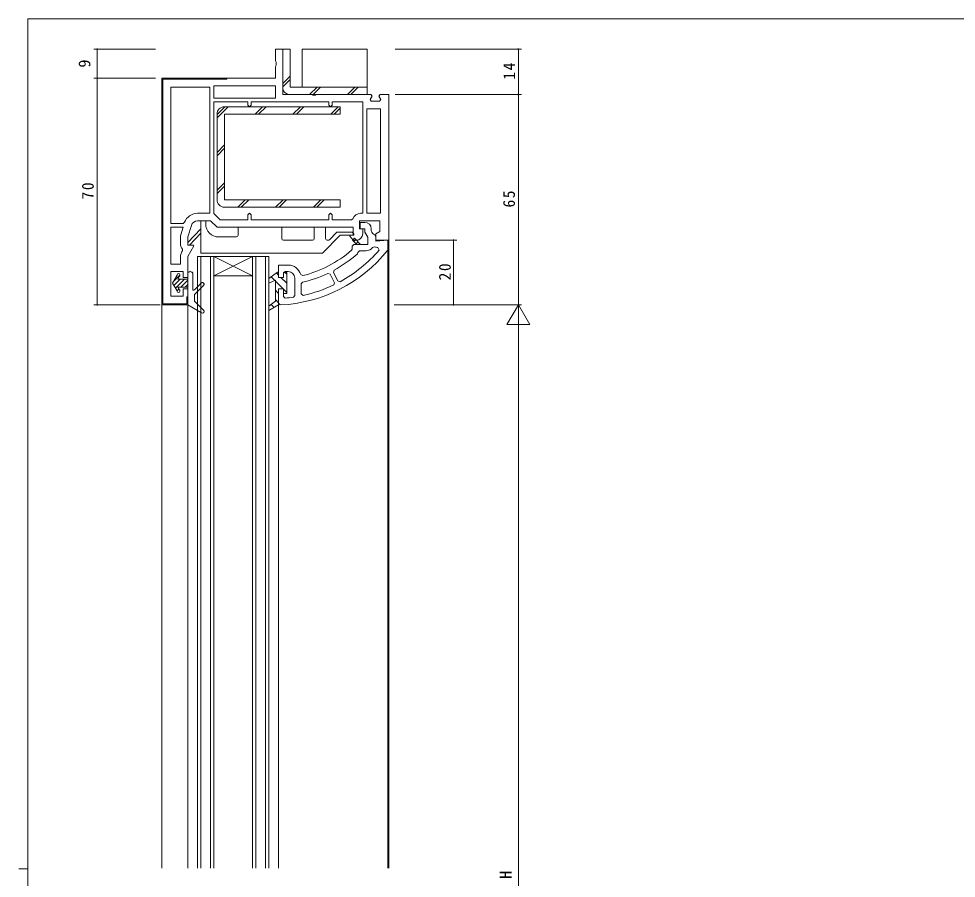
# Model space of a CAD drawing. Units: millimetres on the paper. Extents: x -420 to 373, y -297 to 267.
# Drawn here: x -420.5 to -131.1, y -1 to 264.4 of the extents above; entities that cross this region are included whole.
import ezdxf
from ezdxf.enums import TextEntityAlignment as Align

# ---------------------------------------------------------------- set-up
doc = ezdxf.new("R2010")
doc.units = ezdxf.units.MM
for name, color, linetype, lineweight in [('0-1_YKK_ZWAK', 7, 'Continuous', 9), ('0-3_YKK_12', 2, 'Continuous', 9), ('0-4_YKK_D', 6, 'Continuous', 9), ('0-6_YKK_13', 4, 'Continuous', 9), ('0-7_YKK_11', 7, 'Continuous', 9)]:
    doc.layers.add(name, color=color, linetype=linetype, lineweight=lineweight)
doc.styles.add('ＭＳ ゴシック', font='')
doc.styles.get('ＭＳ ゴシック').set_extended_font_data('MS Gothic')

msp = doc.modelspace()

# ---------------------------------------------------------------- linework, layer by layer
at = {"layer": '0-1_YKK_ZWAK'}
for p, q in [((-417.7, -260.6), (-417.7, 264.4)), ((352.3, 264.4), (-417.7, 264.4)), ((-420.5, 1.9), (-417.7, 1.9))]:
    msp.add_line(p, q, dxfattribs=at)
at = {"layer": '0-3_YKK_12'}
for p, q in [((-306.303, 240.522), (-306.303, 2.136)), ((-376.303, 221.497), (-376.303, 2.136)), ((-365.303, 2.136), (-365.303, 191.022)), ((-343.303, 191.022), (-365.303, 191.022)), ((-364.303, 2.136), (-364.303, 191.022)), ((-361.303, 2.136), (-361.303, 191.022)), ((-360.303, 2.136), (-360.303, 191.022)), ((-360.303, 191.022), (-348.303, 185.022)), ((-348.303, 191.022), (-360.303, 185.022)), ((-348.303, 2.136), (-348.303, 191.022)), ((-347.303, 2.136), (-347.303, 191.022)), ((-344.303, 2.136), (-344.303, 191.022)), ((-343.303, 2.136), (-343.303, 191.022)), ((-306.603, 193.142), (-306.603, 2.136)), ((-360.303, 185.022), (-348.303, 185.022)), ((-368.303, 176.522), (-368.303, 2.136)), ((-340.303, 176.2), (-340.303, 2.136))]:
    msp.add_line(p, q, dxfattribs=at)
at = {"layer": '0-4_YKK_D'}
for p, q in [((-378.297, 255.022), (-397.303, 255.022)), ((-396.303, 255.022), (-396.303, 246.022)), ((-304.303, 255.022), (-265.303, 255.022)), ((-266.303, 241.022), (-266.303, 255.022)), ((-378.297, 246.022), (-397.303, 246.022)), ((-378.297, 246.022), (-397.303, 246.022)), ((-396.303, 246.022), (-396.303, 176.022)), ((-304.303, 241.022), (-265.303, 241.022)), ((-304.303, 241.022), (-265.303, 241.022)), ((-266.303, 241.022), (-266.303, 176.022)), ((-304.303, 196.022), (-285.303, 196.022)), ((-286.303, 196.022), (-286.303, 176.022)), ((-376.803, 176.022), (-397.303, 176.022)), ((-304.603, 176.022), (-265.303, 176.022)), ((-304.303, 176.022), (-285.303, 176.022)), ((-304.303, 176.022), (-265.303, 176.022)), ((-266.303, 176.022), (-269.803, 169.96)), ((-266.303, 176.022), (-262.803, 169.96)), ((-266.303, 176.022), (-266.303, 163.898)), ((-269.803, 169.96), (-262.803, 169.96)), ((-266.303, 169.022), (-266.303, -167.978))]:
    msp.add_line(p, q, dxfattribs=at)
for centre, start, end in [((-396.303, 255.022), 90, 270), ((-396.303, 255.022), 270, 90), ((-266.303, 255.022), 90, 270), ((-266.303, 255.022), 270, 90), ((-396.303, 246.022), 90, 270), ((-396.303, 246.022), 90, 270), ((-396.303, 246.022), 270, 90), ((-396.303, 246.022), 270, 90), ((-266.303, 241.022), 90, 270), ((-266.303, 241.022), 90, 270), ((-266.303, 241.022), 270, 90), ((-266.303, 241.022), 270, 90), ((-286.303, 196.022), 90, 270), ((-286.303, 196.022), 270, 90), ((-396.303, 176.022), 90, 270), ((-396.303, 176.022), 270, 90), ((-286.303, 176.022), 90, 270), ((-286.303, 176.022), 270, 90)]:
    msp.add_arc(centre, 0.106, start, end, dxfattribs=at)
at = {"layer": '0-6_YKK_13'}
for p, q in [((-339.003, 255.022), (-336.703, 255.022)), ((-339.003, 243.022), (-339.003, 255.022)), ((-336.703, 255.022), (-336.703, 243.322)), ((-333.003, 255.022), (-333.003, 243.322)), ((-339.003, 244.416), (-336.703, 246.716)), ((-339.003, 243.355), (-336.703, 245.655)), ((-336.703, 243.322), (-313.003, 243.322)), ((-330.73, 241.022), (-328.43, 243.322)), ((-329.668, 241.022), (-327.368, 243.322)), ((-319.063, 241.022), (-316.763, 243.322)), ((-318.001, 241.022), (-315.701, 243.322)), ((-313.003, 243.322), (-313.003, 241.022)), ((-313.003, 241.022), (-337.003, 241.022)), ((-359.303, 234.816), (-356.897, 237.222)), ((-359.303, 233.755), (-355.836, 237.222)), ((-359.303, 234.922), (-359.303, 208.522)), ((-321.303, 237.222), (-357.003, 237.222)), ((-357.003, 234.922), (-321.303, 234.922)), ((-357.003, 208.522), (-357.003, 234.922)), ((-347.53, 234.922), (-345.23, 237.222)), ((-346.468, 234.922), (-344.168, 237.222)), ((-335.863, 234.922), (-333.563, 237.222)), ((-334.801, 234.922), (-332.501, 237.222)), ((-324.195, 234.922), (-321.895, 237.222)), ((-323.134, 234.922), (-321.303, 236.753)), ((-321.303, 234.922), (-321.303, 237.222)), ((-359.303, 223.149), (-357.003, 225.449)), ((-359.303, 222.088), (-357.003, 224.388)), ((-359.303, 211.482), (-357.003, 213.782)), ((-359.303, 210.42), (-357.003, 212.72)), ((-321.303, 208.522), (-357.003, 208.522)), ((-352.895, 206.222), (-350.595, 208.522)), ((-351.834, 206.222), (-349.534, 208.522)), ((-341.228, 206.222), (-338.928, 208.522)), ((-340.167, 206.222), (-337.867, 208.522)), ((-329.561, 206.222), (-327.261, 208.522)), ((-328.499, 206.222), (-326.199, 208.522)), ((-321.303, 206.222), (-321.303, 208.522)), ((-357.003, 206.222), (-321.303, 206.222)), ((-364.295, 202.022), (-362.795, 202.022)), ((-364.295, 192.022), (-364.295, 202.022)), ((-362.795, 202.022), (-362.795, 201.022)), ((-364.295, 199.5), (-368.295, 195.322)), ((-367.795, 194.522), (-364.295, 198.185)), ((-358.795, 197.022), (-353.295, 197.022)), ((-321.295, 197.522), (-326.795, 192.022)), ((-324.629, 196.169), (-322.275, 198.522)), ((-368.295, 195.322), (-368.295, 194.522)), ((-368.295, 194.522), (-367.795, 194.522)), ((-338.795, 196.022), (-329.795, 196.022)), ((-325.295, 196.022), (-324.982, 196.022)), ((-326.795, 192.022), (-364.295, 192.022)), ((-373.003, 182.772), (-371.603, 185.197)), ((-372.653, 183.378), (-370.803, 185.228)), ((-371.603, 185.322), (-371.603, 185.197)), ((-370.803, 185.322), (-370.803, 185.09)), ((-368.303, 186.122), (-367.903, 186.122)), ((-368.303, 186.122), (-368.303, 176.022)), ((-367.303, 186.122), (-367.103, 186.122)), ((-366.803, 185.822), (-366.803, 180.861)), ((-373.003, 182.772), (-371.603, 180.347)), ((-372.603, 182.08), (-370.662, 184.022)), ((-372.11, 181.226), (-369.315, 184.022)), ((-371.357, 184.022), (-370.856, 184.89)), ((-371.357, 184.022), (-368.303, 184.022)), ((-370.468, 181.522), (-368.303, 183.687)), ((-369.121, 181.522), (-368.303, 182.34)), ((-364.156, 182.783), (-366.291, 180.648)), ((-371.617, 180.372), (-371.032, 180.958)), ((-371.603, 180.347), (-371.603, 180.222)), ((-371.357, 181.522), (-370.856, 180.654)), ((-371.357, 181.522), (-368.303, 181.522)), ((-370.803, 180.454), (-370.803, 180.222)), ((-366.303, 179.222), (-363.449, 182.076)), ((-366.303, 179.222), (-366.303, 177.222)), ((-366.303, 177.222), (-363.45, 174.376)), ((-364.051, 173.588), (-368.303, 176.022))]:
    msp.add_line(p, q, dxfattribs=at)
for points in [[(-333.003, 255.022), (-313.003, 255.022), (-313.003, 243.322)], [(-352.795, 197.522), (-352.795, 200.022), (-339.295, 200.022), (-339.295, 196.522)], [(-329.295, 196.522), (-329.295, 200.022), (-325.795, 200.022), (-325.795, 196.522)], [(-322.275, 198.522), (-317.595, 198.522), (-317.095, 198.022), (-317.095, 197.522), (-321.295, 197.522)]]:
    msp.add_lwpolyline(points, dxfattribs=at)
for centre, radius, start, end in [((-337.003, 243.022), 2, 180, 270), ((-357.003, 234.922), 2.3, 90, 180), ((-357.003, 208.522), 2.3, 180, 270), ((-358.795, 201.022), 4, 180, 270), ((-353.295, 197.522), 0.5, 270, 0), ((-338.795, 196.522), 0.5, 180, 270), ((-329.795, 196.522), 0.5, 270, 0), ((-325.295, 196.522), 0.5, 180, 270), ((-324.982, 196.522), 0.5, 270, 315), ((-371.203, 185.322), 0.4, 0, 180), ((-367.603, 186.122), 0.3, 0, 180), ((-367.103, 185.822), 0.3, 359.99998, 90), ((-371.203, 185.09), 0.4, 329.99998, 0), ((-363.803, 182.429), 0.5, 315, 135.00015), ((-371.203, 180.222), 0.4, 180, 0), ((-371.203, 180.454), 0.4, 0, 30), ((-366.503, 180.861), 0.3, 180, 314.99997), ((-363.803, 174.022), 0.5, 240.20996, 45.07144)]:
    msp.add_arc(centre, radius, start, end, dxfattribs=at)
at = {"layer": '0-7_YKK_11'}
for p, q in [((-375.788, 246.022), (-375.488, 245.722)), ((-372.96, 246.022), (-372.66, 245.722)), ((-370.131, 246.022), (-369.831, 245.722)), ((-367.303, 246.022), (-367.003, 245.722)), ((-364.474, 246.022), (-364.174, 245.722)), ((-361.646, 246.022), (-361.346, 245.722)), ((-358.818, 246.022), (-358.518, 245.722)), ((-376.303, 243.708), (-376.003, 243.408)), ((-373.603, 201.222), (-373.603, 243.322)), ((-376.303, 240.88), (-376.003, 240.58)), ((-376.303, 238.052), (-376.003, 237.752)), ((-341.303, 239.922), (-360.303, 239.922)), ((-360.303, 238.722), (-360.303, 204.275)), ((-376.303, 235.223), (-376.003, 234.923)), ((-308.803, 236.622), (-308.803, 204.322)), ((-376.303, 232.395), (-376.003, 232.095)), ((-376.303, 229.566), (-376.003, 229.266)), ((-376.303, 226.738), (-376.003, 226.438)), ((-376.303, 223.909), (-376.003, 223.609)), ((-376.303, 221.081), (-376.003, 220.781)), ((-376.303, 218.253), (-376.003, 217.953)), ((-376.303, 215.424), (-376.003, 215.124)), ((-376.303, 212.596), (-376.003, 212.296)), ((-376.303, 209.767), (-376.003, 209.467)), ((-376.303, 206.939), (-376.003, 206.639)), ((-376.303, 204.11), (-376.003, 203.81)), ((-376.303, 201.282), (-376.003, 200.982)), ((-373.603, 188.622), (-373.603, 200.022)), ((-376.303, 198.454), (-376.003, 198.154)), ((-376.303, 195.625), (-376.003, 195.325)), ((-317.603, 194.224), (-317.103, 194.724)), ((-317.103, 194.724), (-312.803, 194.724)), ((-316.502, 196.188), (-317.067, 195.623)), ((-315.794, 195.481), (-316.36, 194.916)), ((-315.087, 194.774), (-315.137, 194.724)), ((-311.266, 193.774), (-310.683, 193.952)), ((-376.303, 192.797), (-376.003, 192.497)), ((-309.648, 193.796), (-309.238, 192.972)), ((-376.303, 189.968), (-376.003, 189.668)), ((-376.303, 187.14), (-376.003, 186.84)), ((-340.995, 185.902), (-340.303, 185.21)), ((-338.803, 184.724), (-338.803, 185.824)), ((-338.288, 186.024), (-337.803, 185.539)), ((-332.858, 185.09), (-333.46, 185.436)), ((-376.303, 184.311), (-376.003, 184.011)), ((-342.601, 184.679), (-341.492, 183.571)), ((-341.303, 177.243), (-341.303, 183.659)), ((-341.303, 183.382), (-338.932, 181.011)), ((-339.617, 184.524), (-337.803, 182.71)), ((-333.303, 179.454), (-333.303, 182.53)), ((-321.313, 183.207), (-321.998, 183.42)), ((-376.303, 181.483), (-376.003, 181.183)), ((-341.303, 180.553), (-340.303, 179.553)), ((-338.816, 180.895), (-337.803, 179.882)), ((-332.696, 178.966), (-333.303, 179.454)), ((-376.303, 178.655), (-376.003, 178.355)), ((-368.603, 176.611), (-368.336, 176.344)), ((-368.303, 176.522), (-368.303, 178.522)), ((-341.303, 177.725), (-340.303, 176.725)), ((-373.97, 176.322), (-373.67, 176.022)), ((-371.142, 176.322), (-370.842, 176.022)), ((-342.62, 176.214), (-341.67, 175.264))]:
    msp.add_line(p, q, dxfattribs=at)
for points in [[(-314.303, 198.022), (-314.303, 199.522), (-315.303, 199.522), (-315.303, 202.022), (-309.103, 202.022), (-309.103, 198.715), (-310.303, 198.022), (-310.303, 196.022), (-306.303, 196.022), (-306.303, 241.022), (-308.981, 241.022), (-309.344, 240.459), (-308.762, 239.486), (-309.125, 238.922), (-311.681, 238.922), (-312.044, 239.486), (-311.462, 240.459), (-311.825, 241.022), (-328.437, 241.022), (-328.87, 240.772), (-329.736, 240.772), (-330.169, 241.022), (-339.003, 241.022), (-339.003, 255.022), (-341.303, 255.022), (-341.303, 251.388), (-341.053, 250.955), (-341.053, 250.089), (-341.303, 249.656), (-341.303, 246.022), (-376.303, 246.022)], [(-376.303, 246.022), (-376.303, 176.022), (-368.303, 176.022), (-368.303, 181.022), (-369.803, 181.022), (-369.803, 178.722), (-373.603, 178.722), (-373.603, 186.322), (-369.803, 186.322), (-369.803, 184.522), (-368.303, 184.522), (-368.303, 191.022), (-366.413, 194.295), (-366.544, 194.522), (-368.303, 194.522), (-368.303, 197.022), (-367.23, 200.597)], [(-368.303, 176.522), (-368.303, 178.522), (-368.603, 178.522), (-368.603, 176.322), (-376.003, 176.322), (-376.003, 245.722), (-356.303, 245.722), (-356.303, 246.022), (-375.803, 246.022)], [(-373.603, 201.222), (-373.603, 243.322), (-361.503, 243.322), (-361.503, 204.322), (-365.315, 204.322)], [(-360.303, 238.722), (-360.303, 204.275), (-358.35, 202.322), (-349.803, 202.322), (-349.803, 203.822), (-349.303, 204.322), (-348.803, 203.822), (-348.803, 202.322), (-324.803, 202.322), (-324.803, 203.822), (-324.303, 204.322), (-323.803, 203.822), (-323.803, 202.322), (-317.823, 202.322), (-317.352, 202.655)], [(-314.995, 204.322), (-314.303, 204.322), (-314.303, 238.722), (-323.803, 238.722), (-323.803, 237.722), (-324.303, 237.222), (-324.803, 237.722), (-324.803, 238.722), (-348.803, 238.722), (-348.803, 237.722), (-349.303, 237.222), (-349.803, 237.722), (-349.803, 238.722), (-360.303, 238.722)], [(-369.336, 201.545), (-369.804, 201.222), (-373.603, 201.222)], [(-373.603, 188.622), (-373.603, 200.022), (-369.804, 200.022), (-370.603, 197.36), (-370.603, 195.022)], [(-365.315, 202.022), (-361.303, 202.022), (-359.303, 200.022), (-317.303, 200.022), (-317.303, 197.522), (-318.208, 197.522), (-318.324, 197.277), (-317.303, 196.022), (-316.303, 196.022)], [(-317.103, 194.724), (-312.803, 194.724), (-312.803, 196.965), (-313.703, 198.524), (-313.703, 199.524), (-315.103, 199.524), (-315.103, 201.524), (-313.703, 201.524)], [(-311.703, 199.524), (-311.703, 199.081), (-311.688, 198.96)], [(-310.592, 197.632), (-310.303, 197.179), (-310.303, 195.746), (-306.603, 196.07), (-306.603, 193.199), (-306.712, 192.887)], [(-317.603, 194.224), (-317.603, 193.273), (-317.777, 192.894)], [(-370.007, 193.296), (-369.968, 192.738), (-370.228, 192.288)], [(-315.962, 191.824), (-315.795, 192.211), (-315.295, 192.724), (-313.303, 192.724)], [(-370.603, 190.888), (-370.603, 188.622), (-373.603, 188.622)], [(-337.303, 188.324), (-340.303, 188.324), (-340.303, 184.724)], [(-338.803, 185.824), (-338.303, 186.324), (-337.303, 186.324)], [(-325.089, 185.771), (-324.428, 185.546), (-323.066, 182.872), (-323.295, 182.194)], [(-321.998, 183.42), (-323.36, 186.094), (-323.155, 186.759)], [(-335.303, 184.324), (-335.303, 178.911), (-335.731, 178.416)], [(-333.303, 179.454), (-333.303, 182.53), (-332.918, 183.017)], [(-339.78, 176.025), (-340.303, 176.524), (-340.303, 180.824)], [(-338.261, 178.128), (-338.803, 178.626), (-338.803, 180.824)]]:
    msp.add_lwpolyline(points, dxfattribs=at)
for points in [[(-341.303, 239.922), (-360.303, 239.922), (-360.303, 243.722), (-341.303, 243.722)], [(-308.803, 236.622), (-308.803, 204.322), (-313.103, 204.322), (-313.103, 236.622)], [(-316.92, 196.607), (-315.037, 194.724), (-316.169, 194.724), (-317.486, 196.041)], [(-341.303, 177.243), (-341.303, 183.659), (-343.303, 182.728), (-343.303, 184.145), (-340.633, 186.178), (-340.303, 186.006), (-340.303, 184.524), (-338.803, 184.524), (-338.803, 186.024), (-337.803, 186.024), (-337.803, 179.524), (-338.803, 179.524), (-338.803, 181.024), (-340.303, 181.024), (-340.303, 176.024), (-343.303, 174.356), (-343.303, 175.681)]]:
    msp.add_lwpolyline(points, close=True, dxfattribs=at)
for centre, radius, start, end in [((-365.315, 200.022), 4.3, 89.99997, 159.25763), ((-314.995, 201.822), 2.5, 90.00002, 160.52878), ((-365.315, 200.022), 2, 89.99998, 163.30077), ((-313.703, 199.524), 2, 0, 89.99998), ((-316.303, 198.022), 2, 270, 359.99998), ((-309.748, 199.445), 2, 194.05469, 245.03664), ((-367.803, 195.022), 2.8, 179.99998, 218.05968), ((-309.803, 196.292), 2.5, 249.38329, 273.54097), ((-367.803, 190.888), 2.8, 149.99998, 180), ((-341.869, 220.976), 45, 272.66092, 321.37575), ((-341.869, 220.976), 37, 284.09454, 310.62616), ((-341.869, 220.976), 39, 298.67566, 311.62587), ((-341.869, 220.976), 43, 298.55736, 319.36305), ((-313.303, 195.224), 2.5, 269.99997, 324.54309), ((-337.303, 184.324), 4, 16.13879, 90), ((-337.303, 184.324), 2, 0, 89.99998), ((-341.869, 220.976), 39, 283.26862, 295.48409), ((-341.869, 220.976), 43, 282.31673, 295.59113), ((-341.869, 220.976), 43, 274.81299, 278.20569)]:
    msp.add_arc(centre, radius, start, end, dxfattribs=at)

# ---------------------------------------------------------------- texts
at = {"layer": '0-4_YKK_D', "color": 3, "style": 'ＭＳ ゴシック'}
for s, p in [('9', (-397.303, 249.322)), ('H', (-267.303, -1.203))]:
    msp.add_text(s, height=3.666, rotation=90, dxfattribs=at).set_placement(p, align=Align.BOTTOM_LEFT)
at = {"layer": '0-4_YKK_D', "color": 3, "char_height": 3.666, "attachment_point": 7, "rotation": 90, "style": 'ＭＳ ゴシック'}
for s, insert in [('\\T1.21;\\W0.95;14', (-267.303, 245.585)), ('\\T1.21;\\W0.95;70', (-397.303, 208.622)), ('\\T1.21;\\W0.95;65', (-267.303, 206.122)), ('\\T1.21;\\W0.95;20', (-287.103, 183.622))]:
    msp.add_mtext(s, dxfattribs=dict(at, insert=insert))

doc.saveas('drawing.dxf')
